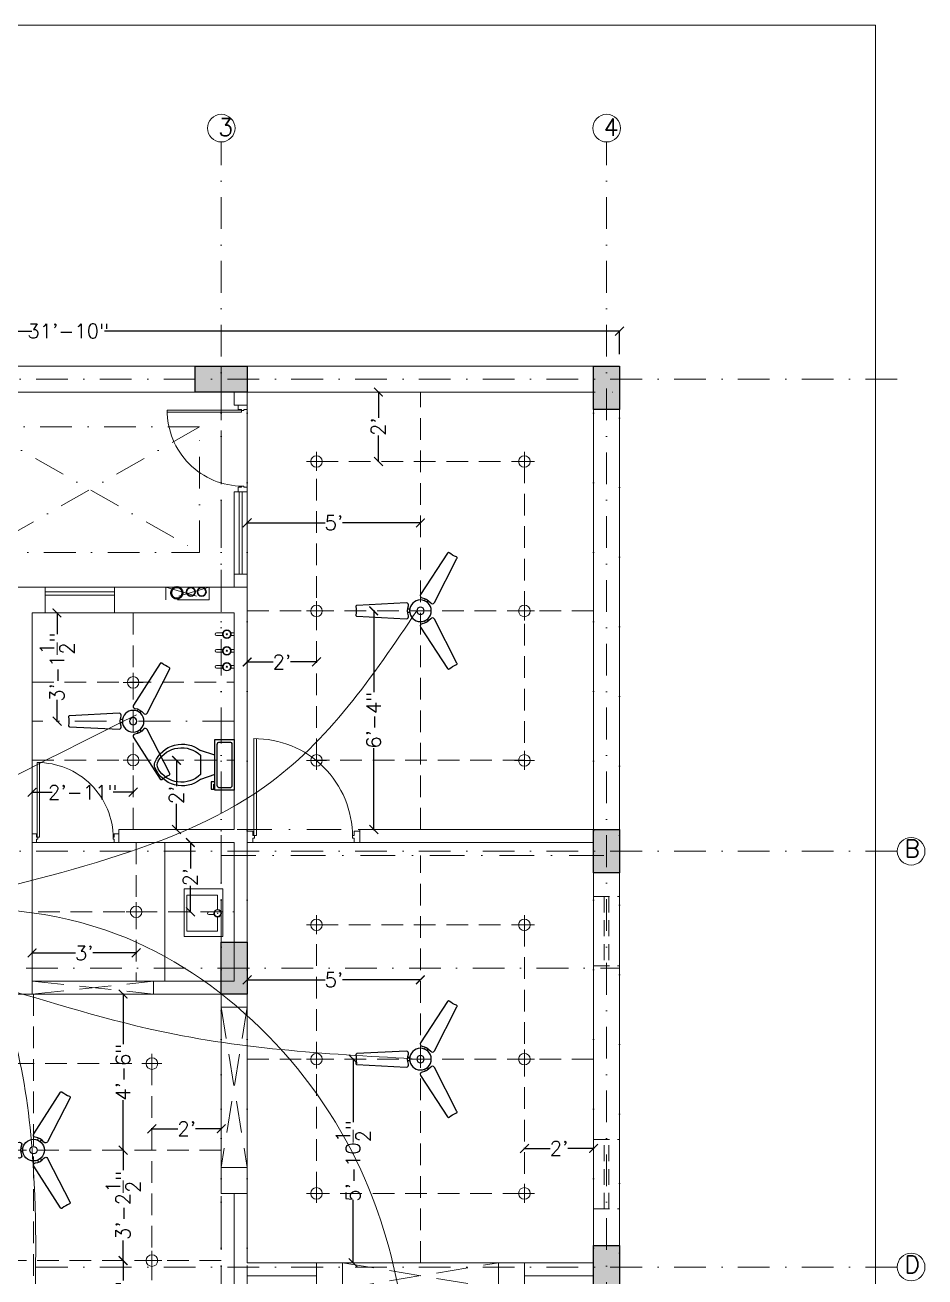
# Model space of a CAD drawing. Header units: inches. Extents: x 10416 to 14183, y 3009 to 10486.
# Drawn here: x 11542.4 to 11854.1, y 3915 to 4348.5 of the extents above; entities that cross this region are included whole.
import ezdxf

# ---------------------------------------------------------------- set-up
doc = ezdxf.new("R2010")
doc.units = ezdxf.units.IN
doc.header["$MEASUREMENT"] = 0
doc.header["$PDMODE"] = 98
for name, pattern in [('DASHDOTX2', [2, 1, -0.5, 0, -0.5]), ('DASHED', [0.75, 0.5, -0.25]), ('DASHEDX2', [1.5, 1, -0.5]), ('HIDDENX2', [0.75, 0.5, -0.25])]:
    doc.linetypes.add(name, pattern=pattern)
doc.layers.get('0').update_dxf_attribs({"lineweight": 9})
doc.layers.get('Defpoints').update_dxf_attribs({"lineweight": 9})
for name, color, linetype in [('A7- wall', 12, 'Continuous'), ('A7-arch', 144, 'DASHEDX2'), ('A7-column', 7, 'Continuous'), ('A7-cut out', 252, 'DASHDOTX2'), ('A7-door', 33, 'Continuous'), ('A7-sanitary', 132, 'Continuous'), ('A7-text', 232, 'Continuous'), ('A7-window', 4, 'Continuous'), ('AV-ele line', 252, 'HIDDENX2')]:
    doc.layers.add(name, color=color, linetype=linetype)
for name, color, linetype, lineweight in [('A7-dimention', 160, 'Continuous', 15), ('DIM', 7, 'Continuous', 9), ('electrica', 8, 'Continuous', 0), ('elehatch', 7, 'Continuous', 0), ('THIN', 8, 'Continuous', 9)]:
    doc.layers.add(name, color=color, linetype=linetype, lineweight=lineweight)
doc.styles.get("Standard").update_dxf_attribs({"font": 'txt.shx', "height": 5})
doc.styles.add('WORKING', font='txt.shx', dxfattribs={"height": 5})
doc.dimstyles.new('FERDIM', dxfattribs={"dimtxt": 5, "dimasz": 3, "dimexe": 0.1875, "dimexo": 0.375, "dimgap": 0.125, "dimtad": 0, "dimdec": 1, "dimzin": 0, "dimdsep": 46, "dimlunit": 4, "dimtxsty": 'Standard', "dimblk1": 'OBLIQUE', "dimblk2": 'ARCHTICK', "dimsah": 1, "dimcen": 0.09375, "dimdle": 0.1875, "dimclrd": 256, "dimclre": 256, "dimclrt": 256, "dimadec": 0, "dimazin": 3, "dimtfac": 1, "dimtdec": 1, "dimtofl": 0, "dimtmove": 1, "dimatfit": 3, "dimldrblk": 'OPEN30', "dimfxl": 1, "dimtolj": 1, "dimtzin": 0, "dimarcsym": 0})

# ---------------------------------------------------------------- blocks, each defined once
blk = doc.blocks.new('hhjhjhjhj')
at = {"layer": 'A7-cut out', "lineweight": 13, "ltscale": 12}
for p, q in [((12348.33, 3162.97), (11966.33, 3162.97)), ((12348.33, 3002.47), (12210.33, 3002.47))]:
    blk.add_line(p, q, dxfattribs=at)
for points in [[(12348.33, 3162.97), (12348.33, 2718.97), (12210.33, 2718.97), (12210.33, 3162.97)], [(12219.33, 2718.97), (12219.33, 3162.97)], [(12339.33, 2718.97), (12339.33, 3162.97)], [(11966.33, 3153.97), (12348.33, 3153.97)], [(12219.33, 3086.47), (11966.33, 3086.47)], [(12210.33, 2993.47), (12348.33, 2993.47)], [(12219.33, 2945.47), (11966.33, 2945.47)]]:
    blk.add_lwpolyline(points, dxfattribs=at)
blk = doc.blocks.new('rthnry')
at = {"ltscale": 45}
blk.add_hatch(color=5, dxfattribs=at).paths.add_polyline_path([(12508.04, 7803.3), (12517.04, 7803.3), (12517.04, 7785.3), (12508.04, 7785.3)])
at = {"color": 5, "ltscale": 45}
blk.add_lwpolyline([(12508.04, 7803.3), (12517.04, 7803.3), (12517.04, 7785.3), (12508.04, 7785.3)], close=True, dxfattribs=at)
blk = doc.blocks.new('rtbhynrj')
at = {"ltscale": 45}
blk.add_hatch(color=6, dxfattribs=at).paths.add_polyline_path([(12525.73, 7803.3), (12534.73, 7803.3), (12534.73, 7788.3), (12525.73, 7788.3)])
at = {"color": 6, "ltscale": 45}
blk.add_lwpolyline([(12525.73, 7803.3), (12534.73, 7803.3), (12534.73, 7788.3), (12525.73, 7788.3)], close=True, dxfattribs=at)
blk = doc.blocks.new('bgghgfgygg')
at = {"layer": 'A7-column'}
for p, rotation in [((6838.41, 20471.02), 270), ((27149.76, 15548.77), 180)]:
    blk.add_blockref('rthnry', p, dxfattribs=dict(at, rotation=rotation))
for p in [(2235.98, 159.67), (2235.98, -0.83), (2235.98, -144.83)]:
    blk.add_blockref('rtbhynrj', p, dxfattribs=at)
blk = doc.blocks.new('WTHREREG')
at = {"layer": 'A7-door', "lineweight": 0}
for p, q in [((677.32, -489.1), (677.32, -493.1)), ((679.32, -489.1), (677.32, -489.1)), ((679.32, -490.6), (679.32, -489.1)), ((677.32, -493.1), (679.32, -493.1)), ((679.82, -490.6), (679.32, -490.6)), ((679.32, -493.1), (679.32, -491.6)), ((679.32, -491.6), (679.82, -491.6)), ((679.82, -491.6), (679.82, -490.6))]:
    blk.add_line(p, q, dxfattribs=at)
blk = doc.blocks.new('EWRT5RYH6THYH')
at = {"lineweight": 0}
for p, q in [((713.07, -490.6), (713.07, -457.11)), ((714.07, -490.6), (714.07, -457.1)), ((714.07, -490.6), (713.07, -490.6))]:
    blk.add_line(p, q, dxfattribs=at)
blk.add_arc((713.82, -491.1), 34, 89.5787, 180, dxfattribs=at)
blk.add_blockref('WTHREREG', (0, 0), dxfattribs=at)
at = {"lineweight": 0, "xscale": -1}
blk.add_blockref('WTHREREG', (1393.64, 0), dxfattribs=at)
blk = doc.blocks.new('NJKKKKL')
at = {"layer": 'A7-arch', "lineweight": 13, "ltscale": 11}
for p, q in [((11567.21, 6549.97), (11609.21, 6545.47)), ((11567.21, 6545.47), (11609.21, 6549.97)), ((11641.71, 6540.97), (11632.71, 6485.47)), ((11632.71, 6540.97), (11641.71, 6485.47)), ((11674.71, 6452.47), (11728.71, 6443.47)), ((11674.71, 6443.47), (11728.71, 6452.47))]:
    blk.add_line(p, q, dxfattribs=at)
at = {"layer": 'A7-cut out', "lineweight": 13, "ltscale": 11}
for p, q in [((11549.21, 6741.97), (11625.21, 6698.47)), ((11625.21, 6741.97), (11549.21, 6698.47)), ((11613.58, 6681.97), (11613.58, 6686.47)), ((11613.58, 6686.47), (11628.58, 6681.97)), ((11628.58, 6686.47), (11613.58, 6681.97)), ((11628.58, 6686.47), (11628.58, 6681.97)), ((11628.58, 6681.97), (11613.58, 6681.97)), ((11637.21, 6639.97), (11567.21, 6639.97))]:
    blk.add_line(p, q, dxfattribs=at)
blk.add_lwpolyline([(11549.21, 6698.47), (11625.21, 6698.47), (11625.21, 6741.97), (11549.21, 6741.97)], close=True, dxfattribs=at)
at = {"layer": 'A7-sanitary', "color": 3, "lineweight": 40, "ltscale": 45}
blk.add_circle((11617.34, 6684.44), 2, dxfattribs=at)
at = {"layer": 'A7-sanitary', "lineweight": 30, "ltscale": 45}
for centre in [(11622.21, 6684.82), (11625.94, 6684.82)]:
    blk.add_circle(centre, 1.5, dxfattribs=at)
at = {"layer": 'A7-window', "lineweight": 13, "ltscale": 45}
for p, q in [((11638.91, 6719.47), (11638.91, 6690.97)), ((11640.01, 6719.47), (11640.01, 6690.97)), ((11571.71, 6684.77), (11595.71, 6684.77)), ((11595.71, 6683.67), (11571.71, 6683.67))]:
    blk.add_line(p, q, dxfattribs=at)
at = {"layer": 'A7-window', "linetype": 'DASHED', "lineweight": 5, "ltscale": 11}
for p, q in [((11765.41, 6579.3), (11765.41, 6555.3)), ((11767.01, 6579.3), (11767.01, 6555.3)), ((11765.41, 6471.15), (11765.41, 6495.15)), ((11767.01, 6471.15), (11767.01, 6495.15))]:
    blk.add_line(p, q, dxfattribs=at)
at = {"layer": 'elehatch', "lineweight": 13, "ltscale": 45}
for p, q in [((11770.71, 6762.97), (11388.71, 6762.97)), ((11770.71, 6762.97), (11770.71, 6222.97)), ((11537.21, 6753.97), (11637.21, 6753.97)), ((11637.21, 6753.97), (11637.21, 6749.47)), ((11641.71, 6452.47), (11641.71, 6753.97)), ((11641.71, 6753.97), (11761.71, 6753.97)), ((11761.71, 6753.97), (11761.71, 6602.47)), ((11637.21, 6749.47), (11641.71, 6749.47)), ((11637.21, 6719.47), (11637.21, 6686.47)), ((11637.21, 6719.47), (11641.71, 6719.47)), ((11637.21, 6690.97), (11641.71, 6690.97)), ((11537.21, 6686.47), (11637.21, 6686.47)), ((11571.71, 6677.47), (11571.71, 6686.47)), ((11595.71, 6677.47), (11595.71, 6686.47)), ((11637.21, 6677.47), (11567.21, 6677.47)), ((11567.21, 6545.47), (11567.21, 6677.47)), ((11637.21, 6677.47), (11637.21, 6602.47)), ((11637.21, 6602.47), (11597.21, 6602.47)), ((11597.21, 6602.47), (11597.21, 6597.97)), ((11761.71, 6602.47), (11680.71, 6602.47)), ((11680.71, 6602.47), (11680.71, 6597.97)), ((11637.21, 6597.97), (11567.21, 6597.97)), ((11613.21, 6597.97), (11613.21, 6549.97)), ((11637.21, 6597.97), (11637.21, 6549.97)), ((11761.71, 6597.97), (11641.71, 6597.97)), ((11761.71, 6452.47), (11761.71, 6597.97)), ((11567.21, 6549.97), (11637.21, 6549.97)), ((11609.21, 6549.97), (11609.21, 6545.47)), ((11397.71, 6545.47), (11632.71, 6545.47)), ((11632.71, 6476.47), (11632.71, 6545.47)), ((11632.71, 6540.97), (11632.71, 6540.97)), ((11641.71, 6540.97), (11632.71, 6540.97)), ((11641.71, 6485.47), (11632.71, 6485.47)), ((11641.71, 6476.47), (11632.71, 6476.47)), ((11637.21, 6360.97), (11637.21, 6476.47)), ((11641.71, 6452.47), (11761.71, 6452.47)), ((11665.71, 6443.47), (11665.71, 6452.47)), ((11674.71, 6443.47), (11674.71, 6452.47)), ((11728.71, 6443.47), (11728.71, 6452.47)), ((11737.71, 6327.97), (11737.71, 6452.47)), ((11641.71, 6327.97), (11641.71, 6447.97)), ((11665.71, 6447.97), (11641.71, 6447.97)), ((11665.71, 6443.47), (11665.71, 6447.97)), ((11761.71, 6447.97), (11737.71, 6447.97)), ((11761.71, 6327.97), (11761.71, 6447.97))]:
    blk.add_line(p, q, dxfattribs=at)
at = {"layer": 'elehatch', "linetype": 'DASHED', "lineweight": 5, "ltscale": 11}
for p, q in [((11761.71, 6579.3), (11770.71, 6579.3)), ((11761.71, 6555.3), (11770.71, 6555.3)), ((11761.71, 6495.15), (11770.71, 6495.15)), ((11761.71, 6471.15), (11770.71, 6471.15))]:
    blk.add_line(p, q, dxfattribs=at)
at = {"layer": 'A7-door', "lineweight": 13, "xscale": 0.7692307692304894, "yscale": 0.7692307692304894, "zscale": 0.7692307692304894, "rotation": 89.99999999998003}
blk.add_blockref('EWRT5RYH6THYH', (11262.4, 6198.46), dxfattribs=at)
at = {"layer": 'A7-door', "lineweight": 13, "xscale": -1}
blk.add_blockref('EWRT5RYH6THYH', (12358.03, 7091.07), dxfattribs=at)
at = {"layer": 'A7-door', "lineweight": 13, "xscale": -0.7692307692304894, "yscale": 0.7692307692304894, "zscale": 0.7692307692307168}
blk.add_blockref('EWRT5RYH6THYH', (12118.23, 6977.28), dxfattribs=at)
blk = doc.blocks.new('co')
at = {"layer": 'electrica', "color": 80, "lineweight": 20, "ltscale": 1.5}
for p, q in [((18888.76, 657.94), (18888.76, 651.33)), ((18892.21, 654.6), (18885.29, 654.6))]:
    blk.add_line(p, q, dxfattribs=at)
blk.add_circle((18888.76, 654.6), 2.01, dxfattribs=at)
blk = doc.blocks.new('FA')
at = {"layer": 'electrica', "color": 6, "lineweight": 25}
for p, q in [((-33654.11, -23460.69), (-33654.79, -23459.51)), ((-33652.35, -23459.68), (-33653.04, -23458.5)), ((-33643.22, -23464.96), (-33641.86, -23464.96)), ((-33643.22, -23466.98), (-33641.86, -23466.98)), ((-33654.11, -23471.24), (-33654.79, -23472.42)), ((-33652.35, -23472.25), (-33653.04, -23473.43))]:
    blk.add_line(p, q, dxfattribs=at).dxf.unprotected_set("ltscale", 0)
for points in [[(-33650.01, -23455.87, -0.549921), (-33650.97, -23457.94, 0.197812), (-33656.31, -23461.02, -0.549921), (-33658.58, -23460.82), (-33672.66, -23433.35, -0.431948), (-33672.33, -23432.42, 0.055015), (-33667.72, -23429.76, -0.431948), (-33666.76, -23429.94)], [(-33641.09, -23470.91, -0.549921), (-33642.4, -23469.05, 0.197812), (-33642.4, -23462.88, -0.549921), (-33641.09, -23461.02), (-33610.26, -23462.56, -0.431948), (-33609.62, -23463.3, 0.055015), (-33609.62, -23468.63, -0.431948), (-33610.26, -23469.38)], [(-33658.58, -23471.12, -0.549921), (-33656.31, -23470.91, 0.197812), (-33650.97, -23474, -0.549921), (-33650.01, -23476.07), (-33666.76, -23502, -0.431948), (-33667.72, -23502.17, 0.055015), (-33672.33, -23499.51, -0.431948), (-33672.66, -23498.58)]]:
    blk.add_lwpolyline(points, format="xyb", close=True, dxfattribs=at).dxf.unprotected_set("ltscale", 0)
for radius in [6.75, 2.28]:
    blk.add_circle((-33649.89, -23465.97), radius, dxfattribs=at).dxf.unprotected_set("ltscale", 0)
blk = doc.blocks.new('_Oblique')
at = {"color": 0, "linetype": 'ByBlock', "lineweight": -2}
blk.add_line((-0.5, -0.5), (0.5, 0.5), dxfattribs=at)
blk = doc.blocks.new('_ArchTick')
at = {"layer": 'DIM', "color": 0, "const_width": 0.15}
blk.add_lwpolyline([(-0.5, -0.5), (0.5, 0.5)], dxfattribs=at)
blk = doc.blocks.new('*D141')
at = {"layer": 'A7-dimention', "lineweight": -2, "ltscale": 45, "transparency": 16777216}
for p, q in [((11544.65, 4082.84), (11551.79, 4082.84)), ((11544.83, 4082.84), (11544.83, 4083.03)), ((11580.02, 4082.84), (11572.88, 4082.84)), ((11579.83, 4082.84), (11579.83, 4082.65))]:
    blk.add_line(p, q, dxfattribs=at)
at = {"layer": 'Defpoints', "color": 0, "ltscale": 45, "transparency": 16777216}
for p in [(11544.83, 4082.84), (11544.83, 4082.84), (11579.83, 4082.84)]:
    blk.add_point(p, dxfattribs=at)
at = {"layer": 'A7-dimention', "lineweight": -2, "ltscale": 45, "transparency": 16777216, "xscale": 3, "yscale": 3, "zscale": 3, "rotation": 180}
blk.add_blockref('_ArchTick', (11544.83, 4082.84), dxfattribs=at)
at = {"layer": 'A7-dimention', "lineweight": -2, "ltscale": 45, "transparency": 16777216, "xscale": 3, "yscale": 3, "zscale": 3}
blk.add_blockref('_Oblique', (11579.83, 4082.84), dxfattribs=at)
at = {"layer": 'A7-dimention', "lineweight": 13, "ltscale": 45, "transparency": 16777216, "insert": (11562.33, 4082.84), "char_height": 5, "attachment_point": 5}
blk.add_mtext('\\A1;2\'-11"', dxfattribs=at)
blk = doc.blocks.new('_Open30')
at = {"color": 0, "linetype": 'ByBlock', "lineweight": -2}
for p, q in [((-1, 0.27), (0, 0)), ((0, 0), (-1, -0.27)), ((0, 0), (-1, 0))]:
    blk.add_line(p, q, dxfattribs=at)
blk = doc.blocks.new('*D142')
at = {"layer": 'A7-dimention', "lineweight": -2, "ltscale": 45, "transparency": 16777216}
for p, q in [((11553.46, 4144.94), (11553.27, 4144.94)), ((11553.46, 4145.12), (11553.46, 4137.56)), ((11553.46, 4107.25), (11553.46, 4114.81)), ((11553.46, 4107.44), (11553.27, 4107.44))]:
    blk.add_line(p, q, dxfattribs=at)
at = {"layer": 'Defpoints', "color": 0, "ltscale": 45, "transparency": 16777216}
for p in [(11553.46, 4144.94), (11553.46, 4144.94), (11553.46, 4107.44)]:
    blk.add_point(p, dxfattribs=at)
at = {"layer": 'A7-dimention', "lineweight": -2, "ltscale": 45, "transparency": 16777216, "xscale": 3, "yscale": 3, "zscale": 3}
for name, p, rotation in [('_ArchTick', (11553.46, 4144.94), 90), ('_Oblique', (11553.46, 4107.44), 270)]:
    blk.add_blockref(name, p, dxfattribs=dict(at, rotation=rotation))
at = {"layer": 'A7-dimention', "lineweight": 13, "ltscale": 45, "transparency": 16777216, "insert": (11553.46, 4126.19), "char_height": 5, "attachment_point": 5, "rotation": 90}
blk.add_mtext('\\A1;3\'-1{\\H1x;\\S1/2;}"', dxfattribs=at)
blk = doc.blocks.new('*D143')
at = {"layer": 'A7-dimention', "lineweight": -2, "ltscale": 45, "transparency": 16777216}
for p, q in [((11663.14, 4145.69), (11662.96, 4145.69)), ((11663.14, 4145.87), (11663.14, 4117.52)), ((11663.14, 4069.75), (11663.14, 4098.1)), ((11663.14, 4069.94), (11662.96, 4069.94))]:
    blk.add_line(p, q, dxfattribs=at)
at = {"layer": 'Defpoints', "color": 0, "ltscale": 45, "transparency": 16777216}
for p in [(11663.14, 4145.69), (11663.14, 4145.69), (11663.14, 4069.94)]:
    blk.add_point(p, dxfattribs=at)
at = {"layer": 'A7-dimention', "lineweight": -2, "ltscale": 45, "transparency": 16777216, "xscale": 3, "yscale": 3, "zscale": 3}
for name, p, rotation in [('_ArchTick', (11663.14, 4145.69), 90), ('_Oblique', (11663.14, 4069.94), 270)]:
    blk.add_blockref(name, p, dxfattribs=dict(at, rotation=rotation))
at = {"layer": 'A7-dimention', "lineweight": 13, "ltscale": 45, "transparency": 16777216, "insert": (11663.14, 4107.81), "char_height": 5, "attachment_point": 5, "rotation": 90}
blk.add_mtext('\\A1;6\'-4"', dxfattribs=at)
blk = doc.blocks.new('*D144')
at = {"layer": 'A7-dimention', "lineweight": -2, "ltscale": 45, "transparency": 16777216}
for p, q in [((11619.15, 4176.15), (11646.29, 4176.15)), ((11619.33, 4176.15), (11619.33, 4176.33)), ((11679.52, 4176.15), (11652.38, 4176.15)), ((11679.33, 4176.15), (11679.33, 4176.33))]:
    blk.add_line(p, q, dxfattribs=at)
at = {"layer": 'Defpoints', "color": 0, "ltscale": 45, "transparency": 16777216}
for p in [(11619.33, 4176.15), (11679.33, 4176.15), (11679.33, 4176.15)]:
    blk.add_point(p, dxfattribs=at)
at = {"layer": 'A7-dimention', "lineweight": -2, "ltscale": 45, "transparency": 16777216, "xscale": 3, "yscale": 3, "zscale": 3, "rotation": 180}
blk.add_blockref('_Oblique', (11619.33, 4176.15), dxfattribs=at)
at = {"layer": 'A7-dimention', "lineweight": -2, "ltscale": 45, "transparency": 16777216, "xscale": 3, "yscale": 3, "zscale": 3}
blk.add_blockref('_ArchTick', (11679.33, 4176.15), dxfattribs=at)
at = {"layer": 'A7-dimention', "lineweight": 13, "ltscale": 45, "transparency": 16777216, "insert": (11649.33, 4176.15), "char_height": 5, "attachment_point": 5}
blk.add_mtext("\\A1;5'", dxfattribs=at)
blk = doc.blocks.new('*D145')
at = {"layer": 'A7-dimention', "lineweight": -2, "ltscale": 45, "transparency": 16777216}
for p, q in [((11619.15, 4127.98), (11628.29, 4127.98)), ((11619.33, 4127.98), (11619.33, 4128.17)), ((11643.52, 4127.98), (11634.38, 4127.98)), ((11643.33, 4127.98), (11643.33, 4128.17))]:
    blk.add_line(p, q, dxfattribs=at)
at = {"layer": 'Defpoints', "color": 0, "ltscale": 45, "transparency": 16777216}
for p in [(11619.33, 4127.98), (11619.33, 4127.98), (11643.33, 4127.98)]:
    blk.add_point(p, dxfattribs=at)
at = {"layer": 'A7-dimention', "lineweight": -2, "ltscale": 45, "transparency": 16777216, "xscale": 3, "yscale": 3, "zscale": 3, "rotation": 180}
blk.add_blockref('_ArchTick', (11619.33, 4127.98), dxfattribs=at)
at = {"layer": 'A7-dimention', "lineweight": -2, "ltscale": 45, "transparency": 16777216, "xscale": 3, "yscale": 3, "zscale": 3}
blk.add_blockref('_Oblique', (11643.33, 4127.98), dxfattribs=at)
at = {"layer": 'A7-dimention', "lineweight": 13, "ltscale": 45, "transparency": 16777216, "insert": (11631.33, 4127.98), "char_height": 5, "attachment_point": 5}
blk.add_mtext("\\A1;2'", dxfattribs=at)
blk = doc.blocks.new('*D146')
at = {"layer": 'A7-dimention', "lineweight": -2, "ltscale": 45, "transparency": 16777216}
for p, q in [((11664.79, 4221.44), (11664.61, 4221.44)), ((11664.79, 4221.62), (11664.79, 4212.48)), ((11664.79, 4197.25), (11664.79, 4206.39)), ((11664.79, 4197.44), (11664.98, 4197.44))]:
    blk.add_line(p, q, dxfattribs=at)
at = {"layer": 'Defpoints', "color": 0, "ltscale": 45, "transparency": 16777216}
for p in [(11664.79, 4221.44), (11664.79, 4221.44), (11664.79, 4197.44)]:
    blk.add_point(p, dxfattribs=at)
at = {"layer": 'A7-dimention', "lineweight": -2, "ltscale": 45, "transparency": 16777216, "xscale": 3, "yscale": 3, "zscale": 3}
for name, p, rotation in [('_ArchTick', (11664.79, 4221.44), 90), ('_Oblique', (11664.79, 4197.44), 270)]:
    blk.add_blockref(name, p, dxfattribs=dict(at, rotation=rotation))
at = {"layer": 'A7-dimention', "lineweight": 13, "ltscale": 45, "transparency": 16777216, "insert": (11664.79, 4209.44), "char_height": 5, "attachment_point": 5, "rotation": 90}
blk.add_mtext("\\A1;2'", dxfattribs=at)
blk = doc.blocks.new('*D147')
at = {"layer": 'A7-dimention', "lineweight": -2, "ltscale": 45, "transparency": 16777216}
for p, q in [((11599.64, 4065.44), (11599.45, 4065.44)), ((11599.64, 4065.62), (11599.64, 4056.48)), ((11599.64, 4041.25), (11599.64, 4050.39)), ((11599.64, 4041.44), (11599.45, 4041.44))]:
    blk.add_line(p, q, dxfattribs=at)
at = {"layer": 'Defpoints', "color": 0, "ltscale": 45, "transparency": 16777216}
for p in [(11599.64, 4065.44), (11599.64, 4065.44), (11599.64, 4041.44)]:
    blk.add_point(p, dxfattribs=at)
at = {"layer": 'A7-dimention', "lineweight": -2, "ltscale": 45, "transparency": 16777216, "xscale": 3, "yscale": 3, "zscale": 3}
for name, p, rotation in [('_ArchTick', (11599.64, 4065.44), 90), ('_Oblique', (11599.64, 4041.44), 270)]:
    blk.add_blockref(name, p, dxfattribs=dict(at, rotation=rotation))
at = {"layer": 'A7-dimention', "lineweight": 13, "ltscale": 45, "transparency": 16777216, "insert": (11599.64, 4053.44), "char_height": 5, "attachment_point": 5, "rotation": 90}
blk.add_mtext("\\A1;2'", dxfattribs=at)
blk = doc.blocks.new('*D148')
at = {"layer": 'A7-dimention', "lineweight": -2, "ltscale": 45, "transparency": 16777216}
for p, q in [((11544.65, 4027.2), (11559.81, 4027.2)), ((11544.83, 4027.2), (11544.83, 4027.38)), ((11581.06, 4027.2), (11565.89, 4027.2)), ((11580.87, 4027.2), (11580.87, 4027.01))]:
    blk.add_line(p, q, dxfattribs=at)
at = {"layer": 'Defpoints', "color": 0, "ltscale": 45, "transparency": 16777216}
for p in [(11544.83, 4027.2), (11544.83, 4027.2), (11580.87, 4027.2)]:
    blk.add_point(p, dxfattribs=at)
at = {"layer": 'A7-dimention', "lineweight": -2, "ltscale": 45, "transparency": 16777216, "xscale": 3, "yscale": 3, "zscale": 3, "rotation": 180}
blk.add_blockref('_ArchTick', (11544.83, 4027.2), dxfattribs=at)
at = {"layer": 'A7-dimention', "lineweight": -2, "ltscale": 45, "transparency": 16777216, "xscale": 3, "yscale": 3, "zscale": 3}
blk.add_blockref('_Oblique', (11580.87, 4027.2), dxfattribs=at)
at = {"layer": 'A7-dimention', "lineweight": 13, "ltscale": 45, "transparency": 16777216, "insert": (11562.85, 4027.2), "char_height": 5, "attachment_point": 5}
blk.add_mtext("\\A1;3'", dxfattribs=at)
blk = doc.blocks.new('*D149')
at = {"layer": 'A7-dimention', "lineweight": -2, "ltscale": 45, "transparency": 16777216}
for p, q in [((11576.34, 3920.69), (11576.15, 3920.69)), ((11576.34, 3920.87), (11576.34, 3913.77)), ((11576.34, 3882.25), (11576.34, 3889.35)), ((11576.34, 3882.44), (11576.15, 3882.44))]:
    blk.add_line(p, q, dxfattribs=at)
at = {"layer": 'Defpoints', "color": 0, "ltscale": 45, "transparency": 16777216}
for p in [(11576.34, 3920.69), (11576.34, 3920.69), (11576.34, 3882.44)]:
    blk.add_point(p, dxfattribs=at)
at = {"layer": 'A7-dimention', "lineweight": -2, "ltscale": 45, "transparency": 16777216, "xscale": 3, "yscale": 3, "zscale": 3}
for name, p, rotation in [('_ArchTick', (11576.34, 3920.69), 90), ('_Oblique', (11576.34, 3882.44), 270)]:
    blk.add_blockref(name, p, dxfattribs=dict(at, rotation=rotation))
at = {"layer": 'A7-dimention', "lineweight": 13, "ltscale": 45, "transparency": 16777216, "insert": (11576.34, 3901.56), "char_height": 5, "attachment_point": 5, "rotation": 90}
blk.add_mtext('\\A1;3\'-2{\\H1x;\\S1/2;}"', dxfattribs=at)
blk = doc.blocks.new('*D151')
at = {"layer": 'A7-dimention', "lineweight": -2, "ltscale": 45, "transparency": 16777216}
for p, q in [((11576.34, 3958.94), (11576.15, 3958.94)), ((11576.34, 3959.12), (11576.34, 3952.02)), ((11576.34, 3920.5), (11576.34, 3927.6)), ((11576.34, 3920.69), (11576.15, 3920.69))]:
    blk.add_line(p, q, dxfattribs=at)
at = {"layer": 'Defpoints', "color": 0, "ltscale": 45, "transparency": 16777216}
for p in [(11576.34, 3958.94), (11576.34, 3958.94), (11576.34, 3920.69)]:
    blk.add_point(p, dxfattribs=at)
at = {"layer": 'A7-dimention', "lineweight": -2, "ltscale": 45, "transparency": 16777216, "xscale": 3, "yscale": 3, "zscale": 3}
for name, p, rotation in [('_ArchTick', (11576.34, 3958.94), 90), ('_Oblique', (11576.34, 3920.69), 270)]:
    blk.add_blockref(name, p, dxfattribs=dict(at, rotation=rotation))
at = {"layer": 'A7-dimention', "lineweight": 13, "ltscale": 45, "transparency": 16777216, "insert": (11576.34, 3939.81), "char_height": 5, "attachment_point": 5, "rotation": 90}
blk.add_mtext('\\A1;3\'-2{\\H1x;\\S1/2;}"', dxfattribs=at)
blk = doc.blocks.new('*D152')
at = {"layer": 'A7-dimention', "lineweight": -2, "ltscale": 45, "transparency": 16777216}
for p, q in [((11576.34, 4012.94), (11576.15, 4012.94)), ((11576.34, 4013.12), (11576.34, 3995.64)), ((11576.34, 3958.75), (11576.34, 3976.23)), ((11576.34, 3958.94), (11576.15, 3958.94))]:
    blk.add_line(p, q, dxfattribs=at)
at = {"layer": 'Defpoints', "color": 0, "ltscale": 45, "transparency": 16777216}
for p in [(11576.34, 4012.94), (11576.34, 4012.94), (11576.34, 3958.94)]:
    blk.add_point(p, dxfattribs=at)
at = {"layer": 'A7-dimention', "lineweight": -2, "ltscale": 45, "transparency": 16777216, "xscale": 3, "yscale": 3, "zscale": 3}
for name, p, rotation in [('_ArchTick', (11576.34, 4012.94), 90), ('_Oblique', (11576.34, 3958.94), 270)]:
    blk.add_blockref(name, p, dxfattribs=dict(at, rotation=rotation))
at = {"layer": 'A7-dimention', "lineweight": 13, "ltscale": 45, "transparency": 16777216, "insert": (11576.34, 3985.94), "char_height": 5, "attachment_point": 5, "rotation": 90}
blk.add_mtext('\\A1;4\'-6"', dxfattribs=at)
blk = doc.blocks.new('*D157')
at = {"layer": 'A7-dimention', "lineweight": -2, "ltscale": 45, "transparency": 16777216}
for p, q in [((11655.99, 3990.44), (11655.8, 3990.44)), ((11655.99, 3990.62), (11655.99, 3968.64)), ((11655.99, 3919.75), (11655.99, 3941.73)), ((11655.99, 3919.94), (11655.8, 3919.94))]:
    blk.add_line(p, q, dxfattribs=at)
at = {"layer": 'Defpoints', "color": 0, "ltscale": 45, "transparency": 16777216}
for p in [(11655.99, 3990.44), (11655.99, 3990.44), (11655.99, 3919.94)]:
    blk.add_point(p, dxfattribs=at)
at = {"layer": 'A7-dimention', "lineweight": -2, "ltscale": 45, "transparency": 16777216, "xscale": 3, "yscale": 3, "zscale": 3}
for name, p, rotation in [('_ArchTick', (11655.99, 3990.44), 90), ('_Oblique', (11655.99, 3919.94), 270)]:
    blk.add_blockref(name, p, dxfattribs=dict(at, rotation=rotation))
at = {"layer": 'A7-dimention', "lineweight": 13, "ltscale": 45, "transparency": 16777216, "insert": (11655.99, 3955.19), "char_height": 5, "attachment_point": 5, "rotation": 90}
blk.add_mtext('\\A1;5\'-10{\\H1x;\\S1/2;}"', dxfattribs=at)
blk = doc.blocks.new('*D158')
at = {"layer": 'A7-dimention', "lineweight": -2, "ltscale": 45, "transparency": 16777216}
for p, q in [((11586.15, 3966.32), (11595.29, 3966.32)), ((11586.33, 3966.32), (11586.33, 3966.5)), ((11610.52, 3966.32), (11601.38, 3966.32)), ((11610.33, 3966.32), (11610.33, 3966.5))]:
    blk.add_line(p, q, dxfattribs=at)
at = {"layer": 'Defpoints', "color": 0, "ltscale": 45, "transparency": 16777216}
for p in [(11586.33, 3966.32), (11610.33, 3966.32), (11610.33, 3966.32)]:
    blk.add_point(p, dxfattribs=at)
at = {"layer": 'A7-dimention', "lineweight": -2, "ltscale": 45, "transparency": 16777216, "xscale": 3, "yscale": 3, "zscale": 3, "rotation": 180}
blk.add_blockref('_Oblique', (11586.33, 3966.32), dxfattribs=at)
at = {"layer": 'A7-dimention', "lineweight": -2, "ltscale": 45, "transparency": 16777216, "xscale": 3, "yscale": 3, "zscale": 3}
blk.add_blockref('_ArchTick', (11610.33, 3966.32), dxfattribs=at)
at = {"layer": 'A7-dimention', "lineweight": 13, "ltscale": 45, "transparency": 16777216, "insert": (11598.33, 3966.32), "char_height": 5, "attachment_point": 5}
blk.add_mtext("\\A1;2'", dxfattribs=at)
blk = doc.blocks.new('*D159')
at = {"layer": 'A7-dimention', "lineweight": -2, "ltscale": 45, "transparency": 16777216}
for p, q in [((11619.15, 4017.9), (11646.29, 4017.9)), ((11619.33, 4017.9), (11619.33, 4017.72)), ((11679.52, 4017.9), (11652.38, 4017.9)), ((11679.33, 4017.9), (11679.33, 4018.09))]:
    blk.add_line(p, q, dxfattribs=at)
at = {"layer": 'Defpoints', "color": 0, "ltscale": 45, "transparency": 16777216}
for p in [(11619.33, 4017.9), (11679.33, 4017.9), (11679.33, 4017.9)]:
    blk.add_point(p, dxfattribs=at)
at = {"layer": 'A7-dimention', "lineweight": -2, "ltscale": 45, "transparency": 16777216, "xscale": 3, "yscale": 3, "zscale": 3, "rotation": 180}
blk.add_blockref('_Oblique', (11619.33, 4017.9), dxfattribs=at)
at = {"layer": 'A7-dimention', "lineweight": -2, "ltscale": 45, "transparency": 16777216, "xscale": 3, "yscale": 3, "zscale": 3}
blk.add_blockref('_ArchTick', (11679.33, 4017.9), dxfattribs=at)
at = {"layer": 'A7-dimention', "lineweight": 13, "ltscale": 45, "transparency": 16777216, "insert": (11649.33, 4017.9), "char_height": 5, "attachment_point": 5}
blk.add_mtext("\\A1;5'", dxfattribs=at)
blk = doc.blocks.new('*D160')
at = {"layer": 'A7-dimention', "lineweight": -2, "ltscale": 45, "transparency": 16777216}
for p, q in [((11715.15, 3959.52), (11724.29, 3959.52)), ((11715.33, 3959.52), (11715.33, 3959.71)), ((11739.52, 3959.52), (11730.38, 3959.52)), ((11739.33, 3959.52), (11739.33, 3959.71))]:
    blk.add_line(p, q, dxfattribs=at)
at = {"layer": 'Defpoints', "color": 0, "ltscale": 45, "transparency": 16777216}
for p in [(11715.33, 3959.52), (11739.33, 3959.52), (11739.33, 3959.52)]:
    blk.add_point(p, dxfattribs=at)
at = {"layer": 'A7-dimention', "lineweight": -2, "ltscale": 45, "transparency": 16777216, "xscale": 3, "yscale": 3, "zscale": 3, "rotation": 180}
blk.add_blockref('_Oblique', (11715.33, 3959.52), dxfattribs=at)
at = {"layer": 'A7-dimention', "lineweight": -2, "ltscale": 45, "transparency": 16777216, "xscale": 3, "yscale": 3, "zscale": 3}
blk.add_blockref('_ArchTick', (11739.33, 3959.52), dxfattribs=at)
at = {"layer": 'A7-dimention', "lineweight": 13, "ltscale": 45, "transparency": 16777216, "insert": (11727.33, 3959.52), "char_height": 5, "attachment_point": 5}
blk.add_mtext("\\A1;2'", dxfattribs=at)
blk = doc.blocks.new('*D164')
at = {"layer": 'A7-dimention', "lineweight": -2, "ltscale": 45, "transparency": 16777216}
for p, q in [((11366.15, 4242.55), (11544.71, 4242.55)), ((11366.33, 4234.55), (11366.33, 4242.74)), ((11748.52, 4242.55), (11569.96, 4242.55)), ((11748.33, 4234.55), (11748.33, 4242.74))]:
    blk.add_line(p, q, dxfattribs=at)
at = {"layer": 'Defpoints', "color": 0, "ltscale": 45, "transparency": 16777216}
for p in [(11366.33, 4242.55), (11366.33, 4230.44), (11748.33, 4230.44)]:
    blk.add_point(p, dxfattribs=at)
at = {"layer": 'A7-dimention', "lineweight": -2, "ltscale": 45, "transparency": 16777216, "xscale": 3, "yscale": 3, "zscale": 3, "rotation": 180}
blk.add_blockref('_ArchTick', (11366.33, 4242.55), dxfattribs=at)
at = {"layer": 'A7-dimention', "lineweight": -2, "ltscale": 45, "transparency": 16777216, "xscale": 3, "yscale": 3, "zscale": 3}
blk.add_blockref('_Oblique', (11748.33, 4242.55), dxfattribs=at)
at = {"layer": 'A7-dimention', "lineweight": 13, "ltscale": 45, "transparency": 16777216, "insert": (11557.33, 4242.55), "char_height": 5, "attachment_point": 5}
blk.add_mtext('\\A1;31\'-10"', dxfattribs=at)
blk = doc.blocks.new('fthytjut')
at = {"layer": 'A7-cut out', "color": 251, "lineweight": 5, "ltscale": 11}
for p, q in [((13432.71, 9747.49), (13432.71, 10440.58)), ((13566.21, 9747.49), (13566.21, 10440.58)), ((13666.88, 10358.47), (13122.06, 10358.47)), ((13666.88, 10194.97), (13279.21, 10194.97)), ((13122.06, 10154.47), (13570.71, 10154.47)), ((13666.88, 10050.97), (13365.14, 10050.97))]:
    blk.add_line(p, q, dxfattribs=at)
at = {"layer": 'A7-text', "color": 251, "lineweight": 5, "ltscale": 45}
for centre in [(13432.71, 10445.37), (13566.21, 10445.37), (13671.68, 10194.97), (13671.68, 10050.97)]:
    blk.add_circle(centre, 4.79, dxfattribs=at)
at = {"layer": 'A7-text', "color": 251, "lineweight": 5, "ltscale": 45, "char_height": 6, "attachment_point": 1, "style": 'WORKING'}
for s, insert in [('3', (13431.68, 10448.68)), ('4', (13565.18, 10448.68)), ('B', (13669.34, 10198.87)), ('D', (13669.34, 10054.87))]:
    blk.add_mtext_dynamic_manual_height_columns(s, width=0.2604, gutter_width=25, heights=[0], dxfattribs=dict(at, insert=insert))
blk = doc.blocks.new('FFDF')
at = {"layer": 'A7-sanitary', "lineweight": 9}
for p, q in [((20303.78, 256.15), (20303.78, 255.15)), ((20304.72, 256.15), (20304.72, 255.14)), ((20309.5, 256.15), (20309.5, 255.15)), ((20310.45, 256.15), (20310.45, 255.14)), ((20315.04, 256.15), (20315.04, 255.15)), ((20315.99, 256.15), (20315.99, 255.14)), ((20303.78, 252.36), (20303.78, 250.16)), ((20304.41, 253.83), (20304.06, 253.68)), ((20304.72, 252.37), (20304.72, 250.16)), ((20309.5, 252.36), (20309.5, 250.16)), ((20310.14, 253.83), (20309.79, 253.68)), ((20310.45, 252.37), (20310.45, 250.16)), ((20315.04, 252.36), (20315.04, 250.16)), ((20315.68, 253.83), (20315.33, 253.68)), ((20315.99, 252.37), (20315.99, 250.16))]:
    blk.add_line(p, q, dxfattribs=at)
for centre, radius in [((20304.24, 253.75), 1.47), ((20304.24, 253.75), 1.28), ((20304.24, 253.75), 0.19), ((20309.97, 253.75), 1.47), ((20309.97, 253.75), 1.28), ((20309.97, 253.75), 0.19), ((20315.5, 253.75), 1.47), ((20315.5, 253.75), 1.28), ((20315.5, 253.75), 0.19)]:
    blk.add_circle(centre, radius, dxfattribs=at)
for centre in [(20304.25, 250.16), (20309.98, 250.16), (20315.51, 250.16)]:
    blk.add_arc(centre, 0.474, 180, 0, dxfattribs=at)
blk = doc.blocks.new('GFGGFFG')
at = {"layer": 'A7-sanitary', "lineweight": 9}
for p, q in [((20260.78, 242.76), (20260.78, 256.15)), ((20260.78, 256.15), (20277.33, 256.15)), ((20277.33, 256.15), (20277.33, 242.76)), ((20268.37, 253.14), (20268.37, 251.32)), ((20268.75, 254.31), (20268.88, 254.42)), ((20269.26, 253.14), (20269.26, 251.32)), ((20277.33, 242.76), (20260.78, 242.76))]:
    blk.add_line(p, q, dxfattribs=at)
blk.add_lwpolyline([(20270.12, 254.36), (20275.07, 254.36), (20275.07, 243.65), (20262.57, 243.65), (20262.57, 254.36), (20267.51, 254.36)], dxfattribs=at)
for radius in [1.3, 1.13, 0.0821]:
    blk.add_circle((20268.82, 254.36), radius, dxfattribs=at)
blk.add_arc((20268.82, 251.32), 0.446, 180, 0, dxfattribs=at)
blk = doc.blocks.new('*U13')
for p, q in [((9.5, -6), (9.5, -2)), ((-10, -8.5), (-8, -8.5)), ((-10, -9.5), (-10, -8.5)), ((-7, -9.5), (-10, -9.5)), ((-8, -8.5), (-8, -8)), ((-7, -8), (-7, -9.5)), ((-4, -8), (-6, -14)), ((4, -8), (6, -14)), ((4, -14), (-4, -14))]:
    blk.add_line(p, q)
blk.add_lwpolyline([(10.5, -8), (10.5, 0), (-10.5, 0), (-10.5, -8)], close=True)
for points in [[(-9.5, -2), (-9.5, -6)], [(8.5, -1), (-8.5, -1)], [(-8.5, -7), (8.5, -7)]]:
    blk.add_lwpolyline(points)
for centre, radius, start, end in [((-8.62, -1.88), 0.884, 81.8699, 188.1301), ((8.62, -1.88), 0.884, 351.8699, 98.1301), ((-8.62, -6.12), 0.884, 171.8699, 278.1301), ((8.62, -6.12), 0.884, 261.8699, 8.1301), ((3.52, -21.58), 12.17, 141.4691, 247.9714), ((4.2, -21.82), 11.33, 136.3677, 238.9468), ((-3.52, -21.58), 12.17, 292.0284, 38.5307), ((-4.2, -21.82), 11.33, 301.053, 43.6321), ((0, -27.88), 4, 245.7318, 294.2682), ((0, -29), 4, 254.8605, 285.1395)]:
    blk.add_arc(centre, radius, start, end)
blk = doc.blocks.new('STOV')
at = {"layer": 'A7-sanitary', "lineweight": 9}
for p, q in [((-448.71, -319.34), (-448.71, -353.02)), ((-459.55, -330.18), (-437.87, -330.18)), ((-459.55, -333.18), (-437.87, -333.18)), ((-459.55, -336.18), (-437.87, -336.18)), ((-459.55, -339.18), (-437.87, -339.18)), ((-459.55, -342.18), (-437.87, -342.18))]:
    blk.add_line(p, q, dxfattribs=at)
for points in [[(-460.61, -354.08), (-436.81, -354.08), (-436.81, -318.28), (-460.61, -318.28)], [(-459.55, -353.02), (-437.87, -353.02), (-437.87, -319.34), (-459.55, -319.34)], [(-458.03, -321.16), (-457.73, -320.86), (-455.46, -323.13), (-455.76, -323.43)], [(-450.23, -321.16), (-450.53, -320.86), (-452.8, -323.13), (-452.5, -323.43)], [(-447.2, -321.16), (-446.9, -320.86), (-444.62, -323.13), (-444.92, -323.43)], [(-439.39, -321.16), (-439.69, -320.86), (-441.97, -323.13), (-441.67, -323.43)], [(-458.03, -328.36), (-457.73, -328.66), (-455.46, -326.39), (-455.76, -326.09)], [(-450.23, -328.36), (-450.53, -328.66), (-452.8, -326.39), (-452.5, -326.09)], [(-447.2, -328.36), (-446.9, -328.66), (-444.62, -326.39), (-444.92, -326.09)], [(-439.39, -328.36), (-439.69, -328.66), (-441.97, -326.39), (-441.67, -326.09)], [(-458.03, -343.99), (-457.73, -343.69), (-455.46, -345.97), (-455.76, -346.27)], [(-450.23, -343.99), (-450.53, -343.69), (-452.8, -345.97), (-452.5, -346.27)], [(-447.2, -343.99), (-446.9, -343.69), (-444.62, -345.97), (-444.92, -346.27)], [(-439.39, -343.99), (-439.69, -343.69), (-441.97, -345.97), (-441.67, -346.27)], [(-458.03, -351.2), (-457.73, -351.5), (-455.46, -349.22), (-455.76, -348.92)], [(-450.23, -351.2), (-450.53, -351.5), (-452.8, -349.22), (-452.5, -348.92)], [(-447.2, -351.2), (-446.9, -351.5), (-444.62, -349.22), (-444.92, -348.92)], [(-439.39, -351.2), (-439.69, -351.5), (-441.97, -349.22), (-441.67, -348.92)]]:
    blk.add_lwpolyline(points, close=True, dxfattribs=at)
for centre, radius in [((-454.13, -324.76), 3.19), ((-454.13, -324.76), 1.49), ((-443.29, -324.76), 3.19), ((-443.29, -324.76), 1.49), ((-454.13, -347.6), 3.19), ((-454.13, -347.6), 1.49), ((-443.29, -347.6), 3.19), ((-443.29, -347.6), 1.49)]:
    blk.add_circle(centre, radius, dxfattribs=at)
blk = doc.blocks.new('FTGF')
at = {"layer": 'A7-sanitary', "lineweight": 9}
for p, q in [((7083.37, 1438.33), (7067.17, 1438.33)), ((7067.17, 1438.33), (7067.17, 1402.08)), ((7083.37, 1414.37), (7083.37, 1438.33)), ((7067.17, 1423.68), (7083.37, 1423.68)), ((7082.1, 1412.97), (7079.47, 1412.97)), ((7082.1, 1412.07), (7079.47, 1412.07)), ((7083.37, 1402.08), (7083.37, 1410.67)), ((7083.74, 1412.52), (7084.28, 1412.52)), ((7086.54, 1412.97), (7085.91, 1412.97)), ((7086.54, 1412.07), (7085.91, 1412.07)), ((7067.17, 1402.08), (7083.37, 1402.08))]:
    blk.add_line(p, q, dxfattribs=at)
for points in [[(7068.47, 1424.92), (7069.18, 1424.92), (7069.18, 1437.18), (7068.47, 1437.18)], [(7070.31, 1424.92), (7071.02, 1424.92), (7071.02, 1437.18), (7070.31, 1437.18)], [(7072.3, 1424.92), (7073.01, 1424.92), (7073.01, 1437.18), (7072.3, 1437.18)], [(7074.14, 1424.92), (7074.85, 1424.92), (7074.85, 1437.18), (7074.14, 1437.18)], [(7076.4, 1424.92), (7075.69, 1424.92), (7075.69, 1437.18), (7076.4, 1437.18)], [(7078.24, 1424.92), (7077.53, 1424.92), (7077.53, 1437.18), (7078.24, 1437.18)], [(7080.22, 1424.92), (7079.51, 1424.92), (7079.51, 1437.18), (7080.22, 1437.18)], [(7082.06, 1424.92), (7081.36, 1424.92), (7081.36, 1437.18), (7082.06, 1437.18)]]:
    blk.add_lwpolyline(points, close=True, dxfattribs=at)
blk.add_lwpolyline([(7082.47, 1413.73), (7082.47, 1422.78), (7068.07, 1422.78), (7068.07, 1402.98), (7082.47, 1402.98), (7082.47, 1411.31)], dxfattribs=at)
for centre, radius in [((7076.37, 1412.52), 0.9), ((7084.01, 1412.52), 1.96), ((7084.01, 1412.52), 1.78), ((7084.01, 1412.52), 0.27)]:
    blk.add_circle(centre, radius, dxfattribs=at)
blk.add_arc((7079.47, 1412.52), 0.45, 90, 270, dxfattribs=at)
blk = doc.blocks.new('HHKMKHG')
at = {"layer": 'A7-sanitary', "lineweight": 9}
blk.add_line((11065.25, 6442.19), (11065.25, 6422.45), dxfattribs=at)
for points in [[(11065.25, 6422.45), (11045.98, 6422.45), (11045.98, 6442.19), (11065.25, 6442.19)], [(11063.22, 6422.45), (11063.22, 6442.19)]]:
    blk.add_lwpolyline(points, dxfattribs=at)
blk.add_blockref('FFDF', (-9428.83, 6497.65), dxfattribs=at)
for name, p, xscale, yscale, zscale, rotation in [('*U13', (10928.21, 6735.56), -0.8359999999905994, 0.8359999999905994, 0.8360000000000118, 270), ('*U13', (11037.21, 6624.84), -0.8359999999905994, 0.8359999999905994, 0.8360000000000118, 270), ('STOV', (10899.12, 6214.27), 0.5599999999994907, 0.5599999999994907, 0.5599999999994907, 180)]:
    blk.add_blockref(name, p, dxfattribs=dict(at, xscale=xscale, yscale=yscale, zscale=zscale, rotation=rotation))
at = {"layer": 'A7-sanitary', "lineweight": 9, "xscale": -1, "rotation": 270}
for p in [(10670.58, -13573.42), (10777.11, -13695.33)]:
    blk.add_blockref('GFGGFFG', p, dxfattribs=at)
at = {"layer": 'A7-sanitary', "lineweight": 9, "rotation": 270}
blk.add_blockref('FFDF', (10780.89, 26974.36), dxfattribs=at)
at = {"layer": 'A7-sanitary', "lineweight": 9, "xscale": -0.9072000000014668, "yscale": 0.9072000000014668, "zscale": 0.9072000000014668}
blk.add_blockref('FTGF', (17473.31, 5058.73), dxfattribs=at)
at = {"layer": 'A7-sanitary', "lineweight": 9, "insert": (11052.16, 6434.91), "char_height": 5, "attachment_point": 1, "style": 'WORKING'}
blk.add_mtext_dynamic_manual_height_columns('\\A1;\\pxqc;F', width=5, gutter_width=25, heights=[0], dxfattribs=at)
blk = doc.blocks.new('*D166')
at = {"layer": 'A7-dimention', "lineweight": -2, "ltscale": 45, "transparency": 16777216}
for p, q in [((11594.83, 4093.94), (11594.65, 4093.94)), ((11594.83, 4094.12), (11594.83, 4084.98)), ((11594.83, 4069.75), (11594.83, 4078.89)), ((11594.83, 4069.94), (11595.02, 4069.94))]:
    blk.add_line(p, q, dxfattribs=at)
at = {"layer": 'Defpoints', "color": 0, "ltscale": 45, "transparency": 16777216}
for p in [(11594.83, 4093.94), (11594.83, 4093.94), (11594.83, 4069.94)]:
    blk.add_point(p, dxfattribs=at)
at = {"layer": 'A7-dimention', "lineweight": -2, "ltscale": 45, "transparency": 16777216, "xscale": 3, "yscale": 3, "zscale": 3}
for name, p, rotation in [('_ArchTick', (11594.83, 4093.94), 90), ('_Oblique', (11594.83, 4069.94), 270)]:
    blk.add_blockref(name, p, dxfattribs=dict(at, rotation=rotation))
at = {"layer": 'A7-dimention', "lineweight": 13, "ltscale": 45, "transparency": 16777216, "insert": (11594.83, 4081.94), "char_height": 5, "attachment_point": 5, "rotation": 90}
blk.add_mtext("\\A1;2'", dxfattribs=at)

msp = doc.modelspace()

# ---------------------------------------------------------------- linework, layer by layer
at = {"layer": 'AV-ele line', "lineweight": 13, "ltscale": 15}
for p, q in [((11679.33, 4069.94), (11679.33, 4221.44)), ((11579.83, 4144.94), (11579.83, 4069.94)), ((11619.33, 4145.69), (11739.33, 4145.69)), ((11544.83, 4120.94), (11614.83, 4120.94)), ((11544.83, 4093.94), (11614.83, 4093.94)), ((11580.87, 4065.44), (11580.87, 4017.44)), ((11679.33, 3919.94), (11679.33, 4060.94)), ((11546.9, 4041.44), (11614.83, 4041.44)), ((11545.33, 4012.94), (11545.33, 3828.44)), ((11619.33, 3990.44), (11739.33, 3990.44)), ((11610.33, 3958.94), (11475.83, 3958.94)), ((11610.33, 3920.69), (11475.83, 3920.69))]:
    msp.add_line(p, q, dxfattribs=at)
for points in [[(11643.33, 4197.44), (11715.33, 4197.44), (11715.33, 4093.94), (11643.33, 4093.94)], [(11643.33, 4036.94), (11715.33, 4036.94), (11715.33, 3943.94), (11643.33, 3943.94)], [(11504.33, 3988.9), (11586.33, 3988.9), (11586.33, 3852.4), (11504.33, 3852.4)]]:
    msp.add_lwpolyline(points, close=True, dxfattribs=at)
at = {"layer": 'electrica', "lineweight": 13, "ltscale": 45}
msp.add_open_spline([(11678.07, 4145.69), (11662.79, 4123.08), (11624.67, 4066.69), (11484.96, 4042.81), (11425.75, 4012.12), (11378.16, 4008.52)], degree=3, knots=[0, 0, 0, 0, 81.995912, 204.532263, 351.970742, 351.970742, 351.970742, 351.970742], dxfattribs=at)
for points in [[(11580.93, 4109.69), (11379.06, 4008.23)], [(11545.33, 3890), (11545.33, 3951.44), (11526.04, 4024.11), (11378.16, 4008.52)], [(11679.33, 3853.19), (11658.7, 3952.1), (11574.07, 4033.74), (11434.59, 4027.68), (11379.28, 4008.8)], [(11679.33, 3990.44), (11588.52, 4000.21), (11465.69, 4027.15), (11379.06, 4008.23)]]:
    msp.add_spline(points, degree=3, dxfattribs=at)
at = {"layer": 'THIN', "color": 7, "ltscale": 0.6}
msp.add_lwpolyline([(11836.93, 3495.73), (11836.93, 4348.53), (11221.24, 4348.53), (11221.24, 3495.73)], dxfattribs=at)

# ---------------------------------------------------------------- block references
at = {"layer": 'A7- wall', "color": 0, "lineweight": 13}
msp.add_blockref('NJKKKKL', (-22.38, -2532.54), dxfattribs=at)
at = {"layer": 'A7-column', "lineweight": 13}
msp.add_blockref('bgghgfgygg', (-3022.38, -3732.54), dxfattribs=at)
at = {"layer": 'A7-cut out', "lineweight": 5}
msp.add_blockref('fthytjut', (-1822.38, -6132.54), dxfattribs=at)
at = {"layer": 'A7-cut out', "lineweight": 13}
msp.add_blockref('hhjhjhjhj', (-600, 1067.46), dxfattribs=at)
at = {"layer": 'A7-sanitary', "lineweight": 13}
msp.add_blockref('HHKMKHG', (577.62, -2532.54), dxfattribs=at)
at = {"layer": 'electrica', "lineweight": 30, "xscale": -1}
for p in [(30532.09, 3542.79), (30604.09, 3542.79), (30532.09, 3491.04), (30604.09, 3491.04), (30468.59, 3466.3), (30532.09, 3439.29), (30604.09, 3439.29), (30469.62, 3386.83), (30532.09, 3382.33), (30604.09, 3382.33), (30532.09, 3335.83), (30604.09, 3335.83), (30475.09, 3334.29), (30532.09, 3289.33), (30604.09, 3289.33), (30475.09, 3266.08)]:
    msp.add_blockref('co', p, dxfattribs=at)
at = {"layer": 'electrica', "lineweight": 30, "xscale": -0.5555000000058499, "yscale": 0.5555000000058499, "zscale": 0.5555000000000004}
for p in [(-7013.18, 17181.03), (-7112.68, 17142.78), (-7013.18, 17025.78)]:
    msp.add_blockref('FA', p, dxfattribs=at)
at = {"layer": 'electrica', "lineweight": 30, "rotation": 179.9999999999886}
msp.add_blockref('co', (30468.59, 4748.57), dxfattribs=at)
at = {"layer": 'electrica', "lineweight": 30, "xscale": 0.5555000000058499, "yscale": 0.5555000000058499, "zscale": 0.5555000000058499, "rotation": 180}
msp.add_blockref('FA', (-7147.18, -9076.41), dxfattribs=at)

# ---------------------------------------------------------------- dimensions: what is measured, and where the dimension line sits
at = {"layer": 'A7-dimention', "lineweight": 13, "ltscale": 45}
for base, p1, p2, picture, middle in [((11366.33, 4242.55), (11748.33, 4230.44), (11366.33, 4230.44), '*D164', (11557.33, 4242.55)), ((11679.33, 4176.15), (11619.33, 4176.15), (11679.33, 4176.15), '*D144', (11649.33, 4176.15)), ((11619.33, 4127.98), (11643.33, 4127.98), (11619.33, 4127.98), '*D145', (11631.33, 4127.98)), ((11544.83, 4082.84), (11579.83, 4082.84), (11544.83, 4082.84), '*D141', (11562.33, 4082.84)), ((11544.83, 4027.2), (11580.87, 4027.2), (11544.83, 4027.2), '*D148', (11562.85, 4027.2)), ((11679.33, 4017.9), (11619.33, 4017.9), (11679.33, 4017.9), '*D159', (11649.33, 4017.9)), ((11610.33, 3966.32), (11586.33, 3966.32), (11610.33, 3966.32), '*D158', (11598.33, 3966.32)), ((11739.33, 3959.52), (11715.33, 3959.52), (11739.33, 3959.52), '*D160', (11727.33, 3959.52))]:
    dim = msp.add_linear_dim(base=base, p1=p1, p2=p2, dimstyle='FERDIM', override={"dimfxl": 8, "dimfxlon": 1}, dxfattribs=at)
    dim.commit()
    dim.dimension.update_dxf_attribs({"geometry": picture, "text_midpoint": middle})
for base, p1, p2, picture, middle in [((11664.79, 4221.44), (11664.79, 4197.44), (11664.79, 4221.44), '*D146', (11664.79, 4209.44)), ((11553.46, 4144.94), (11553.46, 4107.44), (11553.46, 4144.94), '*D142', (11553.46, 4126.19)), ((11663.14320728, 4145.68541918), (11663.14320728, 4069.93541918), (11663.14320728, 4145.68541918), '*D143', (11663.14320728, 4107.81041918)), ((11594.83, 4093.94), (11594.83, 4069.94), (11594.83, 4093.94), '*D166', (11594.83, 4081.94)), ((11599.64, 4065.44), (11599.64, 4041.44), (11599.64, 4065.44), '*D147', (11599.64, 4053.44)), ((11576.34, 4012.94), (11576.34, 3958.94), (11576.34, 4012.94), '*D152', (11576.34, 3985.94)), ((11655.99, 3990.44), (11655.99, 3919.94), (11655.99, 3990.44), '*D157', (11655.99, 3955.19)), ((11576.33767805, 3958.93541918), (11576.33767805, 3920.68541918), (11576.33767805, 3958.93541918), '*D151', (11576.33767805, 3939.81041918)), ((11576.33767805, 3920.68541918), (11576.33767805, 3882.43541918), (11576.33767805, 3920.68541918), '*D149', (11576.33767805, 3901.56041918))]:
    dim = msp.add_linear_dim(base=base, p1=p1, p2=p2, angle=90, dimstyle='FERDIM', override={"dimfxl": 8, "dimfxlon": 1}, dxfattribs=at)
    dim.commit()
    dim.dimension.update_dxf_attribs({"geometry": picture, "text_midpoint": middle})

doc.saveas('drawing.dxf')
